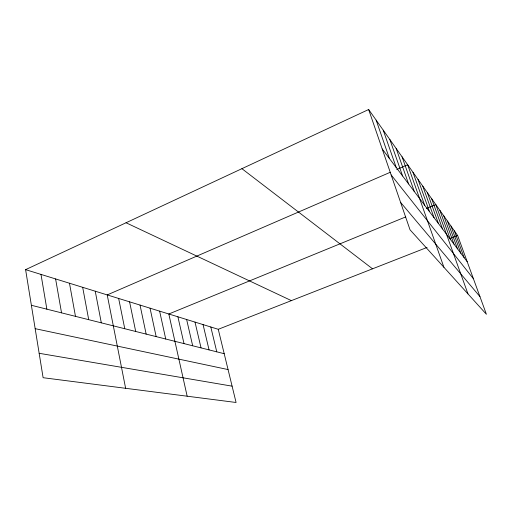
<?xml version="1.0" encoding="UTF-8"?>
<svg xmlns="http://www.w3.org/2000/svg" width="512" height="512" viewBox="0 0 512 512"><rect width="100%" height="100%" fill="white"/><g stroke="black" fill="none" stroke-linecap="round" stroke-linejoin="round"><path stroke-width="0.77" d="M25.6 269.645L218.259 329.299L236.077 402.483L43.11 377.709L25.6 269.645L368.646 109.517L457.613 235.456L486.4 314.285L410.022 229.792L368.646 109.517M390.138 172.339L107.219 294.918L125.626 388.301M396.71 169.491L407.661 164.749L443.923 267.296M405.747 216.89L168.819 313.99L187.155 396.205M426.438 208.416L435.802 204.576L467.974 293.901M218.259 329.299L427.091 247.424M449.562 238.618L457.613 235.456M39.155 353.293L232.096 386.157M35.168 328.672L228.058 369.568M31.373 305.28L224.198 353.696M126.042 222.758L291.386 300.627M241.907 168.678L372.538 268.813M400.602 202.413L479.955 296.64M391.149 174.931L473.427 278.752M382.202 148.928L467.187 261.664M454.368 230.861L464.102 257.581M450.976 226.061L460.89 253.312M447.437 221.05L457.53 248.851M443.738 215.808L454.01 244.186M439.859 210.323L450.323 239.296M431.667 198.726L442.528 228.954M427.334 192.595L438.4 223.475M422.784 186.157L434.061 217.722M418.003 179.386L429.498 211.667M412.966 172.256L424.691 205.293M402.061 156.819L414.266 191.462M396.141 148.435L408.595 183.942M389.875 139.565L402.592 175.974M383.226 130.157L396.218 167.514M376.166 120.154L389.434 158.515M210.803 326.989L216.774 351.834M203.059 324.595L209.062 349.894M195.008 322.099L201.037 347.878M186.63 319.507L192.685 345.786M177.907 316.806L183.987 343.597M159.622 311.142L165.734 339.014M150.035 308.173L156.154 336.614M140.032 305.075L146.157 334.099M129.581 301.843L135.706 331.475M118.656 298.458L124.768 328.73M95.238 291.206L101.312 322.842M82.675 287.315L88.71 319.68M69.478 283.232L75.469 316.352M55.603 278.938L61.542 312.858M40.998 274.413L46.861 309.171"/></g></svg>
